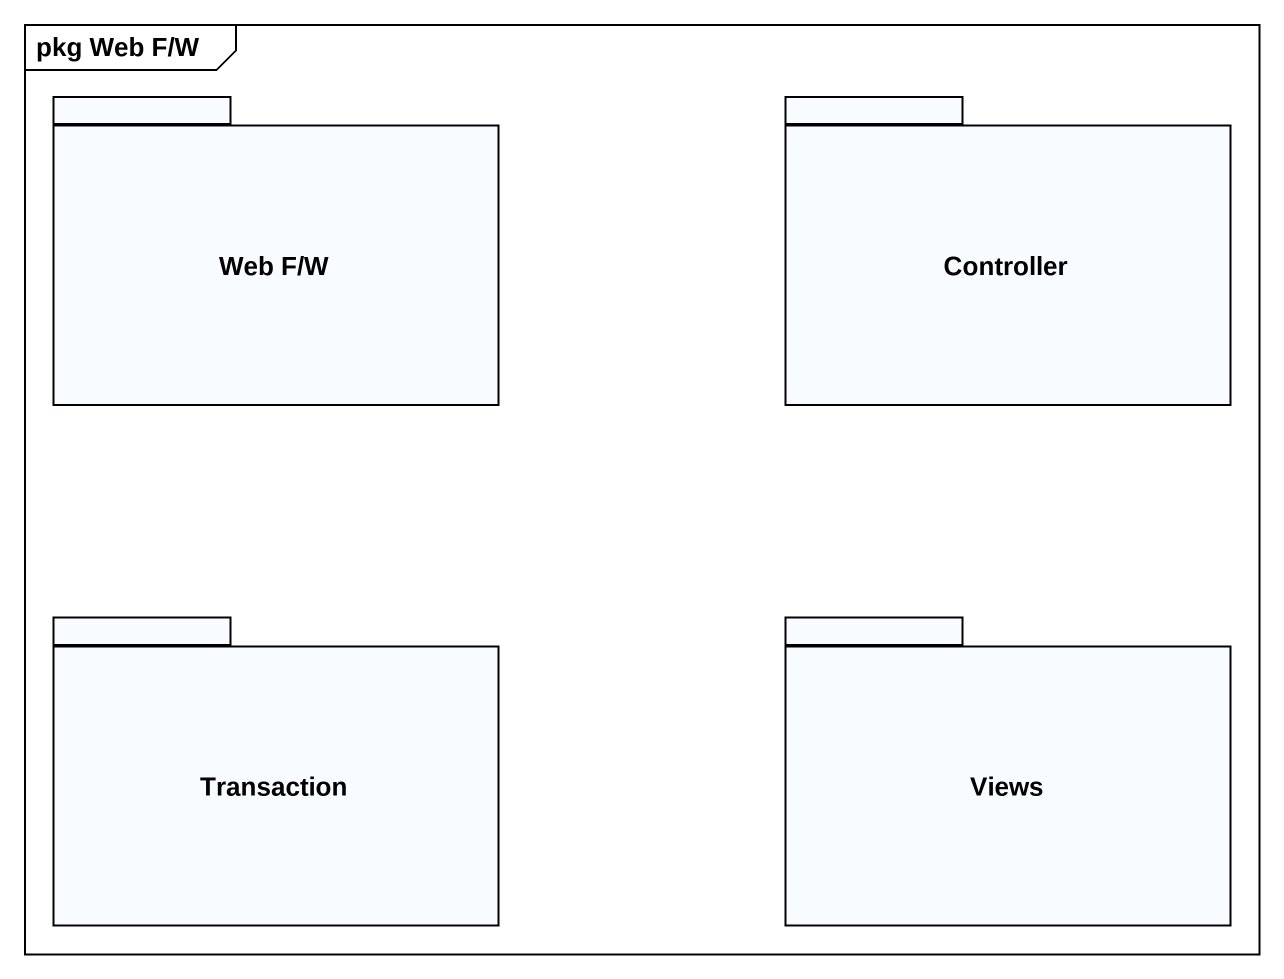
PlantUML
@startuml
mainframe pkg Web F/W
package "Web F/W" as Web_F_W {
}
package Controller {
}
package Transaction {
}
package Views {
}
@enduml
